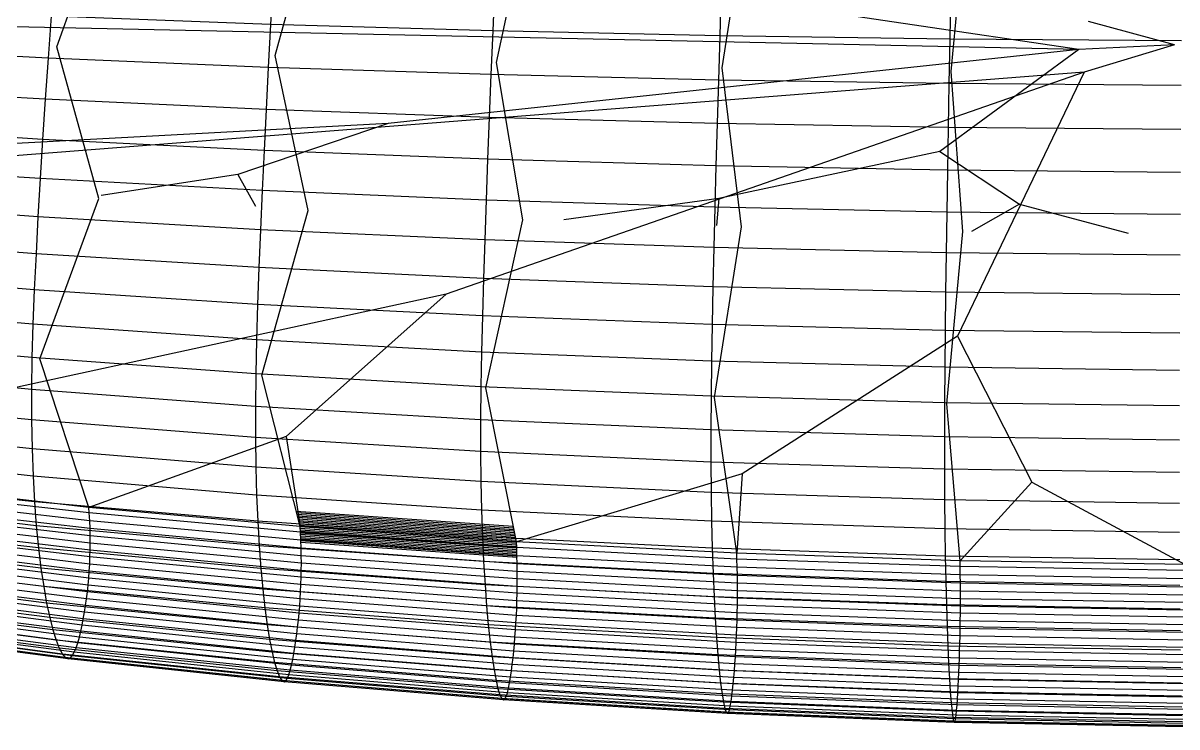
# Model space of a CAD drawing. Extents: x -439 to 439, y 0 to 263.
# Drawn here: x -206.1 to -19.6, y 0.1 to 113.9 of the extents above; entities that cross this region are included whole.
import ezdxf

# ---------------------------------------------------------------- set-up
doc = ezdxf.new("R2010")
doc.units = 0
doc.header["$MEASUREMENT"] = 0
doc.layers.add('default', color=7, linetype='Continuous')

msp = doc.modelspace()

# ---------------------------------------------------------------- linework, layer by layer
at = {"layer": 'default', "color": 30, "linetype": 'Continuous'}
for p, q in [((-35.42, 109.597, 634.857), (-328.019, 153.176, 335.311)), ((-35.42, 109.597, 634.857), (-221.536, 113.584, 353.941)), ((-20, 110.402, 679.248), (-35.42, 109.597, 634.857)), ((-35.42, 109.597, 634.857), (-147.117, 97.664, 287.573)), ((-35.42, 109.597, 634.857), (-57.923, 93.141, 260.895)), ((-147.117, 97.664, 287.573), (-227.025, 93.327, 119.668)), ((-147.117, 97.664, 287.573), (-171.392, 89.402, 103.349)), ((-57.923, 93.141, 260.895), (-93.659, 85.521, 78.519)), ((-57.923, 93.141, 260.895), (-45.042, 84.59, 75.539)), ((-171.392, 89.402, 103.349), (-193.492, 86.012, 33.813)), ((-171.392, 89.402, 103.349), (-168.586, 84.304, 25.699)), ((-93.659, 85.521, 78.519), (-118.72, 82.071, 15.95)), ((-93.659, 85.521, 78.519), (-94.042, 81.146, 12.713)), ((-45.042, 84.59, 75.539), (-52.8, 80.2, 8.693)), ((-45.042, 84.59, 75.539), (-27.472, 79.91, 5.976))]:
    msp.add_line(p, q, dxfattribs=at)
at = {"layer": 'default', "color": 3, "linetype": 'Continuous'}
for p, q in [((-200.704, 110.058, 8.245), (-190.904, 137.024, 36.29)), ((-165.392, 108.626, -1.812), (-157.718, 136.298, 27.517)), ((-129.617, 107.496, -9.602), (-123.497, 135.729, 20.584)), ((-93.096, 106.652, -15.541), (-88.668, 135.308, 15.303)), ((-56.068, 106.086, -19.538), (-53.401, 135.024, 11.749)), ((-20, 110.402, 679.248), (-33.861, 114.126, 634.493)), ((-193.87, 85.549, 33.923), (-200.704, 110.058, 8.245)), ((-160.042, 83.61, 24.895), (-165.392, 108.626, -1.812)), ((-125.349, 82.079, 17.839), (-129.617, 107.496, -9.602)), ((-90.005, 80.938, 12.46), (-93.096, 106.652, -15.541)), ((-54.206, 80.173, 8.84), (-56.068, 106.086, -19.538)), ((-203.445, 59.596, 6.467), (-193.87, 85.549, 33.923)), ((-167.539, 56.977, -3.817), (-160.042, 83.61, 24.895)), ((-131.328, 54.905, -11.71), (-125.349, 82.079, 17.839)), ((-94.33, 53.357, -17.734), (-90.005, 80.938, 12.46)), ((-56.812, 52.319, -21.787), (-54.206, 80.173, 8.84)), ((-195.524, 35.59, 35.609), (-203.445, 59.596, 6.467)), ((-161.337, 32.484, 26.504), (-167.539, 56.977, -3.817)), ((-126.381, 30.029, 19.447), (-131.328, 54.905, -11.71)), ((-90.748, 28.196, 14.062), (-94.33, 53.357, -17.734)), ((-54.654, 26.968, 10.439), (-56.812, 52.319, -21.787))]:
    msp.add_line(p, q, dxfattribs=at)
at = {"layer": 'default', "color": 7, "linetype": 'Continuous'}
for p, q in [((-165.707, 120.706, -4.886), (-166.109, 113.664, -5.63)), ((-129.869, 119.788, -12.751), (-130.189, 112.617, -13.524)), ((-93.279, 119.104, -18.748), (-93.51, 111.836, -19.542)), ((-56.179, 118.644, -22.783), (-56.318, 111.311, -23.592)), ((-201.62, 114.99, 4.569), (-202.104, 108.224, 3.952)), ((-166.109, 113.664, -5.63), (-201.62, 114.99, 4.569)), ((-166.109, 113.664, -5.63), (-166.488, 106.738, -6.295)), ((-130.189, 112.617, -13.524), (-166.109, 113.664, -5.63)), ((-130.189, 112.617, -13.524), (-130.492, 105.564, -14.213)), ((-93.51, 111.836, -19.542), (-130.189, 112.617, -13.524)), ((-93.51, 111.836, -19.542), (-93.728, 104.688, -20.251)), ((-56.318, 111.311, -23.592), (-93.51, 111.836, -19.542)), ((-56.318, 111.311, -23.592), (-56.449, 104.099, -24.314)), ((-18.864, 111.049, -25.625), (-56.318, 111.311, -23.592)), ((-202.104, 108.224, 3.952), (-236.336, 110.007, 16.666)), ((-202.104, 108.224, 3.952), (-202.559, 101.585, 3.411)), ((-166.488, 106.738, -6.295), (-202.104, 108.224, 3.952)), ((-166.488, 106.738, -6.295), (-166.845, 99.942, -6.879)), ((-130.492, 105.564, -14.213), (-166.488, 106.738, -6.295)), ((-130.492, 105.564, -14.213), (-130.776, 98.643, -14.82)), ((-93.728, 104.688, -20.251), (-130.492, 105.564, -14.213)), ((-93.728, 104.688, -20.251), (-93.933, 97.674, -20.876)), ((-56.449, 104.099, -24.314), (-93.728, 104.688, -20.251)), ((-202.559, 101.585, 3.411), (-236.88, 103.557, 16.178)), ((-56.449, 104.099, -24.314), (-56.573, 97.023, -24.951)), ((-18.911, 103.805, -26.354), (-56.449, 104.099, -24.314)), ((-202.559, 101.585, 3.411), (-202.984, 95.09, 2.949)), ((-166.845, 99.942, -6.879), (-202.559, 101.585, 3.411)), ((-166.845, 99.942, -6.879), (-167.177, 93.293, -7.379)), ((-130.776, 98.643, -14.82), (-166.845, 99.942, -6.879)), ((-202.984, 95.09, 2.949), (-237.387, 97.247, 15.764)), ((-130.776, 98.643, -14.82), (-131.041, 91.873, -15.341)), ((-93.933, 97.674, -20.876), (-130.776, 98.643, -14.82)), ((-93.933, 97.674, -20.876), (-94.125, 90.813, -21.413)), ((-56.573, 97.023, -24.951), (-93.933, 97.674, -20.876)), ((-56.573, 97.023, -24.951), (-56.688, 90.101, -25.499)), ((-18.956, 96.697, -26.996), (-56.573, 97.023, -24.951)), ((-202.984, 95.09, 2.949), (-203.373, 88.749, 2.581)), ((-167.177, 93.293, -7.379), (-202.984, 95.09, 2.949)), ((-167.177, 93.293, -7.379), (-167.482, 86.803, -7.783)), ((-131.041, 91.873, -15.341), (-167.177, 93.293, -7.379)), ((-131.041, 91.873, -15.341), (-131.284, 85.264, -15.761)), ((-94.125, 90.813, -21.413), (-131.041, 91.873, -15.341)), ((-203.373, 88.749, 2.581), (-237.851, 91.087, 15.438)), ((-94.125, 90.813, -21.413), (-94.3, 84.115, -21.848)), ((-56.688, 90.101, -25.499), (-94.125, 90.813, -21.413)), ((-56.688, 90.101, -25.499), (-56.794, 83.344, -25.943)), ((-18.997, 89.745, -27.55), (-56.688, 90.101, -25.499)), ((-203.373, 88.749, 2.581), (-203.729, 82.575, 2.296)), ((-167.482, 86.803, -7.783), (-203.373, 88.749, 2.581)), ((-167.482, 86.803, -7.783), (-167.761, 80.483, -8.098)), ((-131.284, 85.264, -15.761), (-167.482, 86.803, -7.783)), ((-203.729, 82.575, 2.296), (-238.277, 85.087, 15.191)), ((-131.284, 85.264, -15.761), (-131.506, 78.829, -16.092)), ((-94.3, 84.115, -21.848), (-131.284, 85.264, -15.761)), ((-94.3, 84.115, -21.848), (-94.461, 77.593, -22.19)), ((-56.794, 83.344, -25.943), (-94.3, 84.115, -21.848)), ((-203.729, 82.575, 2.296), (-204.048, 76.583, 2.107)), ((-167.761, 80.483, -8.098), (-203.729, 82.575, 2.296)), ((-56.794, 83.344, -25.943), (-56.89, 76.764, -26.293)), ((-19.035, 82.958, -27.998), (-56.794, 83.344, -25.943)), ((-167.761, 80.483, -8.098), (-168.01, 74.351, -8.314)), ((-131.506, 78.829, -16.092), (-167.761, 80.483, -8.098)), ((-204.048, 76.583, 2.107), (-238.657, 79.266, 15.034)), ((-131.506, 78.829, -16.092), (-131.705, 72.585, -16.319)), ((-94.461, 77.593, -22.19), (-131.506, 78.829, -16.092)), ((-204.048, 76.583, 2.107), (-204.328, 70.783, 2.017)), ((-168.01, 74.351, -8.314), (-204.048, 76.583, 2.107)), ((-94.461, 77.593, -22.19), (-94.604, 71.266, -22.427)), ((-56.89, 76.764, -26.293), (-94.461, 77.593, -22.19)), ((-56.89, 76.764, -26.293), (-56.977, 70.381, -26.536)), ((-19.07, 76.35, -28.352), (-56.89, 76.764, -26.293)), ((-204.328, 70.783, 2.017), (-238.991, 73.63, 14.971)), ((-168.01, 74.351, -8.314), (-168.23, 68.414, -8.424)), ((-131.705, 72.585, -16.319), (-168.01, 74.351, -8.314)), ((-131.705, 72.585, -16.319), (-131.88, 66.54, -16.438)), ((-94.604, 71.266, -22.427), (-131.705, 72.585, -16.319)), ((-94.604, 71.266, -22.427), (-94.73, 65.141, -22.553)), ((-56.977, 70.381, -26.536), (-94.604, 71.266, -22.427)), ((-204.328, 70.783, 2.017), (-204.554, 65.185, 2.072)), ((-168.23, 68.414, -8.424), (-204.328, 70.783, 2.017)), ((-56.977, 70.381, -26.536), (-57.053, 64.202, -26.667)), ((-19.101, 69.939, -28.598), (-56.977, 70.381, -26.536)), ((-204.554, 65.185, 2.072), (-239.262, 68.19, 15.044)), ((-168.23, 68.414, -8.424), (-168.407, 62.685, -8.384)), ((-131.88, 66.54, -16.438), (-168.23, 68.414, -8.424)), ((-131.88, 66.54, -16.438), (-132.021, 60.708, -16.402)), ((-94.73, 65.141, -22.553), (-131.88, 66.54, -16.438)), ((-204.554, 65.185, 2.072), (-204.709, 59.805, 2.331)), ((-168.407, 62.685, -8.384), (-204.554, 65.185, 2.072)), ((-94.73, 65.141, -22.553), (-94.832, 59.23, -22.52)), ((-57.053, 64.202, -26.667), (-94.73, 65.141, -22.553)), ((-57.053, 64.202, -26.667), (-57.114, 58.239, -26.637)), ((-19.129, 63.732, -28.731), (-57.053, 64.202, -26.667)), ((-204.709, 59.805, 2.331), (-239.446, 62.96, 15.309)), ((-168.407, 62.685, -8.384), (-168.528, 57.179, -8.13)), ((-132.021, 60.708, -16.402), (-168.407, 62.685, -8.384)), ((-204.709, 59.805, 2.331), (-204.78, 54.648, 2.827)), ((-168.528, 57.179, -8.13), (-204.709, 59.805, 2.331)), ((-132.021, 60.708, -16.402), (-132.117, 55.102, -16.146)), ((-94.832, 59.23, -22.52), (-132.021, 60.708, -16.402)), ((-204.78, 54.648, 2.827), (-239.531, 57.948, 15.799)), ((-94.832, 59.23, -22.52), (-94.901, 53.55, -22.263)), ((-57.114, 58.239, -26.637), (-94.832, 59.23, -22.52)), ((-57.114, 58.239, -26.637), (-57.156, 52.509, -26.379)), ((-19.151, 57.744, -28.702), (-57.114, 58.239, -26.637)), ((-168.528, 57.179, -8.13), (-168.584, 51.903, -7.628)), ((-132.117, 55.102, -16.146), (-168.528, 57.179, -8.13)), ((-204.78, 54.648, 2.827), (-204.771, 49.73, 3.551)), ((-168.584, 51.903, -7.628), (-204.78, 54.648, 2.827)), ((-132.117, 55.102, -16.146), (-132.162, 49.731, -15.634)), ((-94.901, 53.55, -22.263), (-132.117, 55.102, -16.146)), ((-204.771, 49.73, 3.551), (-239.52, 53.166, 16.504)), ((-94.901, 53.55, -22.263), (-94.933, 48.108, -21.745)), ((-57.156, 52.509, -26.379), (-94.901, 53.55, -22.263)), ((-57.156, 52.509, -26.379), (-57.175, 47.02, -25.856)), ((-19.166, 51.989, -28.444), (-57.156, 52.509, -26.379)), ((-168.584, 51.903, -7.628), (-168.577, 46.871, -6.888)), ((-132.162, 49.731, -15.634), (-168.584, 51.903, -7.628)), ((-204.684, 45.058, 4.496), (-239.415, 48.624, 17.417)), ((-204.771, 49.73, 3.551), (-204.684, 45.058, 4.496)), ((-168.577, 46.871, -6.888), (-204.771, 49.73, 3.551)), ((-132.162, 49.731, -15.634), (-132.156, 44.61, -14.878)), ((-94.933, 48.108, -21.745), (-132.162, 49.731, -15.634)), ((-168.577, 46.871, -6.888), (-168.509, 42.093, -5.916)), ((-132.156, 44.61, -14.878), (-168.577, 46.871, -6.888)), ((-94.933, 48.108, -21.745), (-94.929, 42.92, -20.977)), ((-57.175, 47.02, -25.856), (-94.933, 48.108, -21.745)), ((-57.175, 47.02, -25.856), (-57.172, 41.787, -25.08)), ((-19.173, 46.476, -27.918), (-57.175, 47.02, -25.856)), ((-204.684, 45.058, 4.496), (-204.523, 40.643, 5.644)), ((-168.509, 42.093, -5.916), (-204.684, 45.058, 4.496)), ((-204.523, 40.643, 5.644), (-239.222, 44.33, 18.523)), ((-132.156, 44.61, -14.878), (-132.102, 39.746, -13.883)), ((-94.929, 42.92, -20.977), (-132.156, 44.61, -14.878)), ((-94.929, 42.92, -20.977), (-94.889, 37.993, -19.964)), ((-57.172, 41.787, -25.08), (-94.929, 42.92, -20.977)), ((-168.509, 42.093, -5.916), (-168.383, 37.577, -4.732)), ((-132.102, 39.746, -13.883), (-168.509, 42.093, -5.916)), ((-57.172, 41.787, -25.08), (-57.148, 36.818, -24.056)), ((-19.173, 41.22, -27.138), (-57.172, 41.787, -25.08)), ((-204.291, 36.496, 6.983), (-238.944, 40.296, 19.808)), ((-204.523, 40.643, 5.644), (-204.291, 36.496, 6.983)), ((-168.383, 37.577, -4.732), (-204.523, 40.643, 5.644)), ((-132.102, 39.746, -13.883), (-132.001, 35.151, -12.67)), ((-94.889, 37.993, -19.964), (-132.102, 39.746, -13.883)), ((-168.383, 37.577, -4.732), (-168.201, 33.336, -3.348)), ((-132.001, 35.151, -12.67), (-168.383, 37.577, -4.732)), ((-94.889, 37.993, -19.964), (-94.816, 33.338, -18.729)), ((-57.148, 36.818, -24.056), (-94.889, 37.993, -19.964)), ((-203.996, 32.628, 8.488), (-238.591, 36.532, 21.249)), ((-204.291, 36.496, 6.983), (-203.996, 32.628, 8.488)), ((-168.201, 33.336, -3.348), (-204.291, 36.496, 6.983)), ((-57.148, 36.818, -24.056), (-57.104, 32.123, -22.805)), ((-19.164, 36.23, -26.108), (-57.148, 36.818, -24.056)), ((-132.001, 35.151, -12.67), (-131.856, 30.836, -11.25)), ((-94.816, 33.338, -18.729), (-132.001, 35.151, -12.67)), ((-203.644, 29.048, 10.139), (-238.17, 33.049, 22.829)), ((-203.996, 32.628, 8.488), (-203.644, 29.048, 10.139)), ((-167.971, 29.381, -1.79), (-203.996, 32.628, 8.488)), ((-168.201, 33.336, -3.348), (-167.971, 29.381, -1.79)), ((-131.856, 30.836, -11.25), (-168.201, 33.336, -3.348)), ((-94.816, 33.338, -18.729), (-94.711, 28.968, -17.282)), ((-57.104, 32.123, -22.805), (-94.816, 33.338, -18.729)), ((-57.104, 32.123, -22.805), (-57.041, 27.716, -21.341)), ((-19.149, 31.515, -24.85), (-57.104, 32.123, -22.805)), ((-203.243, 25.765, 11.906), (-237.69, 29.853, 24.517)), ((-131.856, 30.836, -11.25), (-131.672, 26.812, -9.652)), ((-94.711, 28.968, -17.282), (-131.856, 30.836, -11.25)), ((-203.644, 29.048, 10.139), (-203.243, 25.765, 11.906)), ((-167.695, 25.722, -0.079), (-203.644, 29.048, 10.139)), ((-167.971, 29.381, -1.79), (-167.695, 25.722, -0.079)), ((-131.672, 26.812, -9.652), (-167.971, 29.381, -1.79)), ((-94.711, 28.968, -17.282), (-94.577, 24.893, -15.654)), ((-57.041, 27.716, -21.341), (-94.711, 28.968, -17.282)), ((-202.801, 22.787, 13.765), (-237.161, 26.954, 26.291)), ((-131.672, 26.812, -9.652), (-131.452, 23.09, -7.896)), ((-94.577, 24.893, -15.654), (-131.672, 26.812, -9.652)), ((-57.041, 27.716, -21.341), (-56.96, 23.607, -19.691)), ((-19.126, 27.09, -23.376), (-57.041, 27.716, -21.341)), ((-202.325, 20.126, 15.688), (-236.592, 24.362, 28.125)), ((-203.243, 25.765, 11.906), (-202.801, 22.787, 13.765)), ((-167.381, 22.366, 1.754), (-203.243, 25.765, 11.906)), ((-167.695, 25.722, -0.079), (-167.381, 22.366, 1.754)), ((-131.452, 23.09, -7.896), (-167.695, 25.722, -0.079)), ((-94.577, 24.893, -15.654), (-94.418, 21.124, -13.863)), ((-56.96, 23.607, -19.691), (-94.577, 24.893, -15.654)), ((-202.801, 22.787, 13.765), (-202.325, 20.126, 15.688)), ((-167.035, 19.324, 3.684), (-202.801, 22.787, 13.765)), ((-131.452, 23.09, -7.896), (-131.202, 19.677, -6.014)), ((-94.418, 21.124, -13.863), (-131.452, 23.09, -7.896)), ((-56.96, 23.607, -19.691), (-56.864, 19.806, -17.878)), ((-19.098, 22.963, -21.717), (-56.96, 23.607, -19.691)), ((-201.826, 17.791, 17.64), (-235.995, 22.087, 29.985)), ((-167.381, 22.366, 1.754), (-167.035, 19.324, 3.684)), ((-131.202, 19.677, -6.014), (-167.381, 22.366, 1.754)), ((-94.418, 21.124, -13.863), (-94.236, 17.668, -11.944)), ((-56.864, 19.806, -17.878), (-94.418, 21.124, -13.863)), ((-201.314, 15.79, 19.586), (-235.383, 20.137, 31.838)), ((-197.041, 14.608, 33.644), (-230.273, 18.946, 45.174)), ((-196.81, 15.559, 34.26), (-229.997, 19.869, 45.754)), ((-202.325, 20.126, 15.688), (-201.826, 17.791, 17.64)), ((-166.662, 16.605, 5.682), (-202.325, 20.126, 15.688)), ((-167.035, 19.324, 3.684), (-166.662, 16.605, 5.682)), ((-130.925, 16.584, -4.032), (-167.035, 19.324, 3.684)), ((-131.202, 19.677, -6.014), (-130.925, 16.584, -4.032)), ((-94.236, 17.668, -11.944), (-131.202, 19.677, -6.014)), ((-56.864, 19.806, -17.878), (-56.755, 16.322, -15.934)), ((-19.064, 19.147, -19.892), (-56.864, 19.806, -17.878)), ((-200.796, 14.131, 21.504), (-234.763, 18.519, 33.663)), ((-200.29, 12.823, 23.334), (-234.158, 17.242, 35.403)), ((-197.563, 12.89, 32.19), (-230.897, 17.281, 43.801)), ((-197.291, 13.712, 32.957), (-230.572, 18.077, 44.526)), ((-201.826, 17.791, 17.64), (-201.314, 15.79, 19.586)), ((-166.272, 14.22, 7.711), (-201.826, 17.791, 17.64)), ((-94.236, 17.668, -11.944), (-94.036, 14.536, -9.922)), ((-56.755, 16.322, -15.934), (-94.236, 17.668, -11.944)), ((-199.782, 11.877, 25.119), (-233.55, 16.317, 37.099)), ((-199.314, 11.3, 26.721), (-232.991, 15.752, 38.621)), ((-198.854, 11.097, 28.247), (-232.44, 15.55, 40.068)), ((-198.511, 11.223, 29.342), (-232.031, 15.67, 41.106)), ((-198.175, 11.599, 30.381), (-231.629, 16.032, 42.091)), ((-197.858, 12.172, 31.333), (-231.249, 16.586, 42.991)), ((-201.314, 15.79, 19.586), (-200.796, 14.131, 21.504)), ((-165.871, 12.178, 9.734), (-201.314, 15.79, 19.586)), ((-197.041, 14.608, 33.644), (-196.81, 15.559, 34.26)), ((-196.81, 15.559, 34.26), (-196.596, 16.555, 34.815)), ((-162.345, 11.98, 25.037), (-196.81, 15.559, 34.26)), ((-166.662, 16.605, 5.682), (-166.272, 14.22, 7.711)), ((-130.628, 13.82, -1.98), (-166.662, 16.605, 5.682)), ((-130.925, 16.584, -4.032), (-130.628, 13.82, -1.98)), ((-94.036, 14.536, -9.922), (-130.925, 16.584, -4.032)), ((-56.755, 16.322, -15.934), (-56.634, 13.164, -13.886)), ((-19.025, 15.649, -17.935), (-56.755, 16.322, -15.934)), ((-200.796, 14.131, 21.504), (-200.29, 12.823, 23.334)), ((-165.466, 10.484, 11.73), (-200.796, 14.131, 21.504)), ((-197.563, 12.89, 32.19), (-197.291, 13.712, 32.957)), ((-197.291, 13.712, 32.957), (-197.041, 14.608, 33.644)), ((-162.722, 10.085, 23.673), (-197.291, 13.712, 32.957)), ((-162.526, 11.005, 24.392), (-197.041, 14.608, 33.644)), ((-166.272, 14.22, 7.711), (-165.871, 12.178, 9.734)), ((-130.316, 11.396, 0.105), (-166.272, 14.22, 7.711)), ((-130.628, 13.82, -1.98), (-130.316, 11.396, 0.105)), ((-93.821, 11.738, -7.829), (-130.628, 13.82, -1.98)), ((-94.036, 14.536, -9.922), (-93.821, 11.738, -7.829)), ((-56.634, 13.164, -13.886), (-94.036, 14.536, -9.922)), ((-56.634, 13.164, -13.886), (-56.504, 10.344, -11.764)), ((-18.982, 12.478, -15.874), (-56.634, 13.164, -13.886)), ((-200.29, 12.823, 23.334), (-199.782, 11.877, 25.119)), ((-165.07, 9.151, 13.634), (-200.29, 12.823, 23.334)), ((-199.782, 11.877, 25.119), (-199.314, 11.3, 26.721)), ((-164.672, 8.187, 15.493), (-199.782, 11.877, 25.119)), ((-199.314, 11.3, 26.721), (-198.854, 11.097, 28.247)), ((-164.306, 7.6, 17.163), (-199.314, 11.3, 26.721)), ((-198.854, 11.097, 28.247), (-198.511, 11.223, 29.342)), ((-198.511, 11.223, 29.342), (-198.175, 11.599, 30.381)), ((-163.677, 7.529, 19.895), (-198.511, 11.223, 29.342)), ((-198.175, 11.599, 30.381), (-197.858, 12.172, 31.333)), ((-163.414, 7.916, 20.98), (-198.175, 11.599, 30.381)), ((-197.858, 12.172, 31.333), (-197.563, 12.89, 32.19)), ((-163.165, 8.505, 21.975), (-197.858, 12.172, 31.333)), ((-162.934, 9.242, 22.871), (-197.563, 12.89, 32.19)), ((-165.871, 12.178, 9.734), (-165.466, 10.484, 11.73)), ((-129.997, 9.32, 2.184), (-165.871, 12.178, 9.734)), ((-162.526, 11.005, 24.392), (-162.345, 11.98, 25.037)), ((-162.345, 11.98, 25.037), (-162.177, 13, 25.619)), ((-127.184, 9.15, 17.92), (-162.345, 11.98, 25.037)), ((-130.316, 11.396, 0.105), (-129.997, 9.32, 2.184)), ((-93.595, 9.286, -5.703), (-130.316, 11.396, 0.105)), ((-93.821, 11.738, -7.829), (-93.595, 9.286, -5.703)), ((-56.504, 10.344, -11.764), (-93.821, 11.738, -7.829)), ((-163.945, 7.397, 18.753), (-198.854, 11.097, 28.247)), ((-165.466, 10.484, 11.73), (-165.07, 9.151, 13.634)), ((-129.673, 7.6, 4.234), (-165.466, 10.484, 11.73)), ((-162.934, 9.242, 22.871), (-162.722, 10.085, 23.673)), ((-162.722, 10.085, 23.673), (-162.526, 11.005, 24.392)), ((-127.484, 7.218, 16.515), (-162.722, 10.085, 23.673)), ((-127.328, 8.156, 17.256), (-162.526, 11.005, 24.392)), ((-127.184, 9.15, 17.92), (-127.05, 10.19, 18.519)), ((-56.504, 10.344, -11.764), (-56.368, 7.872, -9.61)), ((-18.936, 9.647, -13.739), (-56.504, 10.344, -11.764)), ((-165.07, 9.151, 13.634), (-164.672, 8.187, 15.493)), ((-129.357, 6.246, 6.191), (-165.07, 9.151, 13.634)), ((-164.672, 8.187, 15.493), (-164.306, 7.6, 17.163)), ((-129.04, 5.269, 8.102), (-164.672, 8.187, 15.493)), ((-164.306, 7.6, 17.163), (-163.945, 7.397, 18.753)), ((-128.748, 4.675, 9.818), (-164.306, 7.6, 17.163)), ((-163.945, 7.397, 18.753), (-163.677, 7.529, 19.895)), ((-163.677, 7.529, 19.895), (-163.414, 7.916, 20.98)), ((-128.246, 4.608, 12.628), (-163.677, 7.529, 19.895)), ((-163.414, 7.916, 20.98), (-163.165, 8.505, 21.975)), ((-128.037, 5.005, 13.744), (-163.414, 7.916, 20.98)), ((-163.165, 8.505, 21.975), (-162.934, 9.242, 22.871)), ((-127.838, 5.606, 14.768), (-163.165, 8.505, 21.975)), ((-127.654, 6.358, 15.689), (-162.934, 9.242, 22.871)), ((-129.997, 9.32, 2.184), (-129.673, 7.6, 4.234)), ((-93.363, 7.185, -3.582), (-129.997, 9.32, 2.184)), ((-129.673, 7.6, 4.234), (-129.357, 6.246, 6.191)), ((-93.129, 5.445, -1.489), (-129.673, 7.6, 4.234)), ((-127.484, 7.218, 16.515), (-127.328, 8.156, 17.256)), ((-127.328, 8.156, 17.256), (-127.184, 9.15, 17.92)), ((-91.432, 6.028, 11.807), (-127.328, 8.156, 17.256)), ((-91.328, 7.036, 12.487), (-127.184, 9.15, 17.92)), ((-93.595, 9.286, -5.703), (-93.363, 7.185, -3.582)), ((-56.368, 7.872, -9.61), (-93.595, 9.286, -5.703)), ((-91.328, 7.036, 12.487), (-91.231, 8.091, 13.1)), ((-56.368, 7.872, -9.61), (-56.229, 5.755, -7.46)), ((-18.888, 7.165, -11.57), (-56.368, 7.872, -9.61)), ((-128.46, 4.471, 11.453), (-163.945, 7.397, 18.753)), ((-129.357, 6.246, 6.191), (-129.04, 5.269, 8.102)), ((-92.9, 4.076, 0.508), (-129.357, 6.246, 6.191)), ((-128.037, 5.005, 13.744), (-127.838, 5.606, 14.768)), ((-127.838, 5.606, 14.768), (-127.654, 6.358, 15.689)), ((-91.801, 3.44, 9.265), (-127.838, 5.606, 14.768)), ((-127.654, 6.358, 15.689), (-127.484, 7.218, 16.515)), ((-91.668, 4.204, 10.207), (-127.654, 6.358, 15.689)), ((-91.545, 5.077, 11.051), (-127.484, 7.218, 16.515)), ((-93.363, 7.185, -3.582), (-93.129, 5.445, -1.489)), ((-56.229, 5.755, -7.46), (-93.363, 7.185, -3.582)), ((-91.545, 5.077, 11.051), (-91.432, 6.028, 11.807)), ((-91.432, 6.028, 11.807), (-91.328, 7.036, 12.487)), ((-55.065, 4.603, 8.142), (-91.432, 6.028, 11.807)), ((-55.003, 5.621, 8.832), (-91.328, 7.036, 12.487)), ((-56.229, 5.755, -7.46), (-56.088, 4.002, -5.339)), ((-18.838, 5.04, -9.406), (-56.229, 5.755, -7.46)), ((-55.065, 4.603, 8.142), (-55.003, 5.621, 8.832)), ((-55.003, 5.621, 8.832), (-54.944, 6.686, 9.453)), ((-18.4, 4.913, 6.996), (-55.003, 5.621, 8.832)), ((-129.04, 5.269, 8.102), (-128.748, 4.675, 9.818)), ((-92.671, 3.088, 2.458), (-129.04, 5.269, 8.102)), ((-128.748, 4.675, 9.818), (-128.46, 4.471, 11.453)), ((-92.459, 2.49, 4.21), (-128.748, 4.675, 9.818)), ((-128.46, 4.471, 11.453), (-128.246, 4.608, 12.628)), ((-92.251, 2.285, 5.88), (-128.46, 4.471, 11.453)), ((-128.246, 4.608, 12.628), (-128.037, 5.005, 13.744)), ((-92.096, 2.426, 7.08), (-128.246, 4.608, 12.628)), ((-91.945, 2.829, 8.22), (-128.037, 5.005, 13.744)), ((-93.129, 5.445, -1.489), (-92.9, 4.076, 0.508)), ((-56.088, 4.002, -5.339), (-93.129, 5.445, -1.489)), ((-92.9, 4.076, 0.508), (-92.671, 3.088, 2.458)), ((-55.95, 2.623, -3.315), (-92.9, 4.076, 0.508)), ((-91.801, 3.44, 9.265), (-91.668, 4.204, 10.207)), ((-91.668, 4.204, 10.207), (-91.545, 5.077, 11.051)), ((-55.207, 2.761, 6.519), (-91.668, 4.204, 10.207)), ((-55.134, 3.643, 7.375), (-91.545, 5.077, 11.051)), ((-56.088, 4.002, -5.339), (-55.95, 2.623, -3.315)), ((-18.788, 3.28, -7.271), (-56.088, 4.002, -5.339)), ((-55.134, 3.643, 7.375), (-55.065, 4.603, 8.142)), ((-18.423, 3.89, 6.302), (-55.065, 4.603, 8.142)), ((-92.671, 3.088, 2.458), (-92.459, 2.49, 4.21)), ((-55.812, 1.628, -1.338), (-92.671, 3.088, 2.458)), ((-92.459, 2.49, 4.21), (-92.251, 2.285, 5.88)), ((-55.684, 1.026, 0.438), (-92.459, 2.49, 4.21)), ((-92.251, 2.285, 5.88), (-92.096, 2.426, 7.08)), ((-55.559, 0.821, 2.131), (-92.251, 2.285, 5.88)), ((-92.096, 2.426, 7.08), (-91.945, 2.829, 8.22)), ((-55.466, 0.965, 3.347), (-92.096, 2.426, 7.08)), ((-91.945, 2.829, 8.22), (-91.801, 3.44, 9.265)), ((-55.374, 1.372, 4.503), (-91.945, 2.829, 8.22)), ((-55.288, 1.99, 5.563), (-91.801, 3.44, 9.265)), ((-55.95, 2.623, -3.315), (-55.812, 1.628, -1.338)), ((-18.739, 1.896, -5.234), (-55.95, 2.623, -3.315)), ((-55.374, 1.372, 4.503), (-55.288, 1.99, 5.563)), ((-55.288, 1.99, 5.563), (-55.207, 2.761, 6.519)), ((-18.502, 1.265, 3.705), (-55.288, 1.99, 5.563)), ((-55.207, 2.761, 6.519), (-55.134, 3.643, 7.375)), ((-18.474, 2.04, 4.667), (-55.207, 2.761, 6.519)), ((-18.447, 2.926, 5.529), (-55.134, 3.643, 7.375)), ((-55.812, 1.628, -1.338), (-55.684, 1.026, 0.438)), ((-18.689, 0.898, -3.243), (-55.812, 1.628, -1.338)), ((-55.684, 1.026, 0.438), (-55.559, 0.821, 2.131)), ((-18.644, 0.294, -1.455), (-55.684, 1.026, 0.438)), ((-55.559, 0.821, 2.131), (-55.466, 0.965, 3.347)), ((-18.599, 0.089, 0.249), (-55.559, 0.821, 2.131)), ((-55.466, 0.965, 3.347), (-55.374, 1.372, 4.503)), ((-18.566, 0.234, 1.474), (-55.466, 0.965, 3.347)), ((-18.533, 0.644, 2.637), (-55.374, 1.372, 4.503))]:
    msp.add_line(p, q, dxfattribs=at)
at = {"layer": 'default', "color": 1, "linetype": 'Continuous'}
for p, q in [((-20, 110.402, 679.248), (-34.558, 105.936, 634.784)), ((-34.558, 105.936, 634.784), (-210.301, 92.237, 371.315)), ((-34.558, 105.936, 634.784), (-137.722, 70.081, 317.03)), ((-34.558, 105.936, 634.784), (-55.086, 63.279, 295.066)), ((-137.722, 70.081, 317.03), (-216.697, 52.955, 149.502)), ((-137.722, 70.081, 317.03), (-163.606, 47.041, 134.286)), ((-55.086, 63.279, 295.066), (-89.857, 41.012, 113.707)), ((-55.086, 63.279, 295.066), (-43.054, 39.669, 110.963)), ((-163.606, 47.041, 134.286), (-195.524, 35.59, 35.609)), ((-163.606, 47.041, 134.286), (-161.337, 32.484, 26.504)), ((-195.524, 35.59, 35.609), (-228.461, 39.33, 46.959)), ((-89.857, 41.012, 113.707), (-126.381, 30.029, 19.447)), ((-89.857, 41.012, 113.707), (-90.748, 28.196, 14.062)), ((-43.054, 39.669, 110.963), (-54.654, 26.968, 10.439)), ((-43.054, 39.669, 110.963), (-18.275, 26.354, 8.619)), ((-195.45, 34.682, 35.979), (-228.372, 38.446, 47.313)), ((-195.37, 33.416, 36.417), (-228.276, 37.215, 47.733)), ((-195.316, 32.151, 36.77), (-228.212, 35.985, 48.073)), ((-195.45, 34.682, 35.979), (-195.524, 35.59, 35.609)), ((-161.337, 32.484, 26.504), (-195.524, 35.59, 35.609)), ((-195.288, 30.961, 37.029), (-228.178, 34.827, 48.323)), ((-195.281, 29.809, 37.215), (-228.17, 33.707, 48.504)), ((-195.37, 33.416, 36.417), (-195.45, 34.682, 35.979)), ((-161.279, 31.555, 26.887), (-195.45, 34.682, 35.979)), ((-195.293, 28.66, 37.338), (-228.184, 32.59, 48.624)), ((-195.316, 32.151, 36.77), (-195.37, 33.416, 36.417)), ((-161.217, 30.261, 27.34), (-195.37, 33.416, 36.417)), ((-195.288, 30.961, 37.029), (-195.316, 32.151, 36.77)), ((-161.175, 28.967, 27.705), (-195.316, 32.151, 36.77)), ((-161.279, 31.555, 26.887), (-161.337, 32.484, 26.504)), ((-126.381, 30.029, 19.447), (-161.337, 32.484, 26.504)), ((-195.37, 26.431, 37.403), (-228.276, 30.424, 48.694)), ((-195.322, 27.59, 37.397), (-228.218, 31.55, 48.684)), ((-195.281, 29.809, 37.215), (-195.288, 30.961, 37.029)), ((-161.153, 27.75, 27.972), (-195.288, 30.961, 37.029)), ((-161.217, 30.261, 27.34), (-161.279, 31.555, 26.887)), ((-126.335, 29.084, 19.84), (-161.279, 31.555, 26.887)), ((-161.175, 28.967, 27.705), (-161.217, 30.261, 27.34)), ((-126.285, 27.767, 20.305), (-161.217, 30.261, 27.34)), ((-126.335, 29.084, 19.84), (-126.381, 30.029, 19.447)), ((-90.748, 28.196, 14.062), (-126.381, 30.029, 19.447)), ((-195.521, 24.163, 37.233), (-228.456, 28.221, 48.542)), ((-195.436, 25.298, 37.348), (-228.355, 29.323, 48.646)), ((-195.322, 27.59, 37.397), (-195.293, 28.66, 37.338)), ((-195.293, 28.66, 37.338), (-195.281, 29.809, 37.215)), ((-161.157, 25.396, 28.286), (-195.293, 28.66, 37.338)), ((-161.148, 26.571, 28.162), (-195.281, 29.809, 37.215)), ((-161.153, 27.75, 27.972), (-161.175, 28.967, 27.705)), ((-126.251, 26.451, 20.679), (-161.175, 28.967, 27.705)), ((-126.285, 27.767, 20.305), (-126.335, 29.084, 19.84)), ((-90.714, 27.239, 14.463), (-126.335, 29.084, 19.84)), ((-90.714, 27.239, 14.463), (-90.748, 28.196, 14.062)), ((-54.654, 26.968, 10.439), (-90.748, 28.196, 14.062)), ((-195.626, 23.014, 37.055), (-228.582, 27.104, 48.377)), ((-195.436, 25.298, 37.348), (-195.37, 26.431, 37.403)), ((-195.37, 26.431, 37.403), (-195.322, 27.59, 37.397)), ((-161.217, 23.114, 28.347), (-195.37, 26.431, 37.403)), ((-161.179, 24.3, 28.344), (-195.322, 27.59, 37.397)), ((-161.157, 25.396, 28.286), (-161.148, 26.571, 28.162)), ((-161.148, 26.571, 28.162), (-161.153, 27.75, 27.972)), ((-126.234, 25.212, 20.952), (-161.153, 27.75, 27.972)), ((-126.229, 24.012, 21.147), (-161.148, 26.571, 28.162)), ((-126.251, 26.451, 20.679), (-126.285, 27.767, 20.305)), ((-90.678, 25.906, 14.936), (-126.285, 27.767, 20.305)), ((-126.234, 25.212, 20.952), (-126.251, 26.451, 20.679)), ((-90.654, 24.573, 15.317), (-126.251, 26.451, 20.679)), ((-90.678, 25.906, 14.936), (-90.714, 27.239, 14.463)), ((-54.633, 26.003, 10.845), (-90.714, 27.239, 14.463)), ((-54.633, 26.003, 10.845), (-54.654, 26.968, 10.439)), ((-18.275, 26.354, 8.619), (-54.654, 26.968, 10.439)), ((-195.883, 20.783, 36.534), (-228.889, 24.938, 47.892)), ((-195.745, 21.914, 36.824), (-228.723, 26.036, 48.163)), ((-195.521, 24.163, 37.233), (-195.436, 25.298, 37.348)), ((-161.269, 21.955, 28.287), (-195.436, 25.298, 37.348)), ((-161.217, 23.114, 28.347), (-161.179, 24.3, 28.344)), ((-161.179, 24.3, 28.344), (-161.157, 25.396, 28.286)), ((-126.255, 21.701, 21.332), (-161.179, 24.3, 28.344)), ((-126.237, 22.816, 21.274), (-161.157, 25.396, 28.286)), ((-126.229, 24.012, 21.147), (-126.234, 25.212, 20.952)), ((-90.641, 23.317, 15.595), (-126.234, 25.212, 20.952)), ((-90.654, 24.573, 15.317), (-90.678, 25.906, 14.936)), ((-54.611, 24.658, 11.324), (-90.678, 25.906, 14.936)), ((-90.641, 23.317, 15.595), (-90.654, 24.573, 15.317)), ((-54.597, 23.314, 11.71), (-90.654, 24.573, 15.317)), ((-54.611, 24.658, 11.324), (-54.633, 26.003, 10.845)), ((-18.267, 25.386, 9.027), (-54.633, 26.003, 10.845)), ((-54.597, 23.314, 11.71), (-54.611, 24.658, 11.324)), ((-18.26, 24.035, 9.51), (-54.611, 24.658, 11.324)), ((-196.214, 18.627, 35.763), (-229.285, 22.845, 47.168)), ((-196.043, 19.697, 36.169), (-229.08, 23.883, 47.549)), ((-195.745, 21.914, 36.824), (-195.626, 23.014, 37.055)), ((-195.626, 23.014, 37.055), (-195.521, 24.163, 37.233)), ((-161.418, 19.616, 27.974), (-195.626, 23.014, 37.055)), ((-161.335, 20.793, 28.164), (-195.521, 24.163, 37.233)), ((-161.269, 21.955, 28.287), (-161.217, 23.114, 28.347)), ((-126.285, 20.493, 21.334), (-161.217, 23.114, 28.347)), ((-126.255, 21.701, 21.332), (-126.237, 22.816, 21.274)), ((-126.237, 22.816, 21.274), (-126.229, 24.012, 21.147)), ((-90.643, 20.89, 15.922), (-126.237, 22.816, 21.274)), ((-90.638, 22.102, 15.793), (-126.229, 24.012, 21.147)), ((-90.638, 22.102, 15.793), (-90.641, 23.317, 15.595)), ((-54.589, 22.048, 11.991), (-90.641, 23.317, 15.595)), ((-54.589, 22.048, 11.991), (-54.597, 23.314, 11.71)), ((-18.255, 22.685, 9.898), (-54.597, 23.314, 11.71)), ((-196.596, 16.555, 34.815), (-229.741, 20.835, 46.277)), ((-196.398, 17.577, 35.313), (-229.505, 21.826, 46.745)), ((-196.043, 19.697, 36.169), (-195.883, 20.783, 36.534)), ((-195.883, 20.783, 36.534), (-195.745, 21.914, 36.824)), ((-161.619, 17.331, 27.425), (-195.883, 20.783, 36.534)), ((-161.511, 18.49, 27.731), (-195.745, 21.914, 36.824)), ((-161.418, 19.616, 27.974), (-161.335, 20.793, 28.164)), ((-161.335, 20.793, 28.164), (-161.269, 21.955, 28.287)), ((-126.379, 18.13, 21.143), (-161.335, 20.793, 28.164)), ((-126.326, 19.313, 21.271), (-161.269, 21.955, 28.287)), ((-126.285, 20.493, 21.334), (-126.255, 21.701, 21.332)), ((-90.656, 19.76, 15.981), (-126.255, 21.701, 21.332)), ((-90.656, 19.76, 15.981), (-90.643, 20.89, 15.922)), ((-90.643, 20.89, 15.922), (-90.638, 22.102, 15.793)), ((-54.59, 19.599, 12.321), (-90.643, 20.89, 15.922)), ((-54.587, 20.822, 12.191), (-90.638, 22.102, 15.793)), ((-54.59, 19.599, 12.321), (-54.587, 20.822, 12.191)), ((-54.587, 20.822, 12.191), (-54.589, 22.048, 11.991)), ((-18.252, 21.413, 10.181), (-54.589, 22.048, 11.991)), ((-18.251, 20.182, 10.381), (-54.587, 20.822, 12.191)), ((-196.214, 18.627, 35.763), (-196.043, 19.697, 36.169)), ((-161.744, 16.219, 27.04), (-196.043, 19.697, 36.169)), ((-161.511, 18.49, 27.731), (-161.418, 19.616, 27.974)), ((-126.445, 16.931, 20.947), (-161.418, 19.616, 27.974)), ((-126.379, 18.13, 21.143), (-126.326, 19.313, 21.271)), ((-126.326, 19.313, 21.271), (-126.285, 20.493, 21.334)), ((-90.708, 17.339, 15.916), (-126.326, 19.313, 21.271)), ((-90.678, 18.536, 15.982), (-126.285, 20.493, 21.334)), ((-90.678, 18.536, 15.982), (-90.656, 19.76, 15.981)), ((-54.598, 18.46, 12.38), (-90.656, 19.76, 15.981)), ((-54.598, 18.46, 12.38), (-54.59, 19.599, 12.321)), ((-18.253, 18.954, 10.512), (-54.59, 19.599, 12.321)), ((-196.596, 16.555, 34.815), (-196.398, 17.577, 35.313)), ((-196.398, 17.577, 35.313), (-196.214, 18.627, 35.763)), ((-162.022, 14.048, 26.141), (-196.398, 17.577, 35.313)), ((-161.878, 15.123, 26.614), (-196.214, 18.627, 35.763)), ((-161.744, 16.219, 27.04), (-161.619, 17.331, 27.425)), ((-161.619, 17.331, 27.425), (-161.511, 18.49, 27.731)), ((-126.605, 14.604, 20.381), (-161.619, 17.331, 27.425)), ((-126.519, 15.784, 20.696), (-161.511, 18.49, 27.731)), ((-126.519, 15.784, 20.696), (-126.445, 16.931, 20.947)), ((-126.445, 16.931, 20.947), (-126.379, 18.13, 21.143)), ((-90.793, 14.926, 15.584), (-126.445, 16.931, 20.947)), ((-90.746, 16.141, 15.785), (-126.379, 18.13, 21.143)), ((-90.746, 16.141, 15.785), (-90.708, 17.339, 15.916)), ((-90.708, 17.339, 15.916), (-90.678, 18.536, 15.982)), ((-54.629, 16.018, 12.313), (-90.708, 17.339, 15.916)), ((-54.611, 17.225, 12.381), (-90.678, 18.536, 15.982)), ((-54.629, 16.018, 12.313), (-54.611, 17.225, 12.381)), ((-54.611, 17.225, 12.381), (-54.598, 18.46, 12.38)), ((-18.26, 16.57, 10.572), (-54.611, 17.225, 12.381)), ((-18.255, 17.81, 10.572), (-54.598, 18.46, 12.38)), ((-162.177, 13, 25.619), (-196.596, 16.555, 34.815)), ((-162.022, 14.048, 26.141), (-161.878, 15.123, 26.614)), ((-161.878, 15.123, 26.614), (-161.744, 16.219, 27.04)), ((-126.812, 12.354, 19.544), (-161.878, 15.123, 26.614)), ((-126.705, 13.47, 19.984), (-161.744, 16.219, 27.04)), ((-126.605, 14.604, 20.381), (-126.519, 15.784, 20.696)), ((-90.847, 13.763, 15.326), (-126.519, 15.784, 20.696)), ((-90.847, 13.763, 15.326), (-90.793, 14.926, 15.584)), ((-90.793, 14.926, 15.584), (-90.746, 16.141, 15.785)), ((-54.681, 13.583, 11.976), (-90.793, 14.926, 15.584)), ((-54.652, 14.808, 12.18), (-90.746, 16.141, 15.785)), ((-54.652, 14.808, 12.18), (-54.629, 16.018, 12.313)), ((-18.267, 15.357, 10.504), (-54.629, 16.018, 12.313)), ((-162.177, 13, 25.619), (-162.022, 14.048, 26.141)), ((-126.927, 11.258, 19.057), (-162.022, 14.048, 26.141)), ((-126.812, 12.354, 19.544), (-126.705, 13.47, 19.984)), ((-126.705, 13.47, 19.984), (-126.605, 14.604, 20.381)), ((-90.981, 11.417, 14.597), (-126.705, 13.47, 19.984)), ((-90.909, 12.566, 15.003), (-126.605, 14.604, 20.381)), ((-90.909, 12.566, 15.003), (-90.847, 13.763, 15.326)), ((-54.713, 12.409, 11.714), (-90.847, 13.763, 15.326)), ((-54.713, 12.409, 11.714), (-54.681, 13.583, 11.976)), ((-54.681, 13.583, 11.976), (-54.652, 14.808, 12.18)), ((-18.285, 12.911, 10.163), (-54.681, 13.583, 11.976)), ((-18.275, 14.143, 10.369), (-54.652, 14.808, 12.18)), ((-127.05, 10.19, 18.519), (-162.177, 13, 25.619)), ((-127.05, 10.19, 18.519), (-126.927, 11.258, 19.057)), ((-126.927, 11.258, 19.057), (-126.812, 12.354, 19.544)), ((-91.142, 9.174, 13.65), (-126.927, 11.258, 19.057)), ((-91.059, 10.285, 14.148), (-126.812, 12.354, 19.544)), ((-91.059, 10.285, 14.148), (-90.981, 11.417, 14.597)), ((-90.981, 11.417, 14.597), (-90.909, 12.566, 15.003)), ((-54.794, 10.042, 10.974), (-90.981, 11.417, 14.597)), ((-54.751, 11.202, 11.386), (-90.909, 12.566, 15.003)), ((-54.794, 10.042, 10.974), (-54.751, 11.202, 11.386)), ((-54.751, 11.202, 11.386), (-54.713, 12.409, 11.714)), ((-18.31, 10.52, 9.569), (-54.751, 11.202, 11.386)), ((-18.297, 11.732, 9.899), (-54.713, 12.409, 11.714)), ((-91.231, 8.091, 13.1), (-127.05, 10.19, 18.519)), ((-91.142, 9.174, 13.65), (-91.059, 10.285, 14.148)), ((-54.841, 8.9, 10.517), (-91.059, 10.285, 14.148)), ((-54.841, 8.9, 10.517), (-54.794, 10.042, 10.974)), ((-18.326, 9.355, 9.154), (-54.794, 10.042, 10.974)), ((-91.231, 8.091, 13.1), (-91.142, 9.174, 13.65)), ((-54.944, 6.686, 9.453), (-91.231, 8.091, 13.1)), ((-54.891, 7.778, 10.012), (-91.142, 9.174, 13.65)), ((-54.944, 6.686, 9.453), (-54.891, 7.778, 10.012)), ((-54.891, 7.778, 10.012), (-54.841, 8.9, 10.517)), ((-18.36, 7.08, 8.185), (-54.891, 7.778, 10.012)), ((-18.342, 8.207, 8.694), (-54.841, 8.9, 10.517)), ((-18.38, 5.983, 7.623), (-54.944, 6.686, 9.453))]:
    msp.add_line(p, q, dxfattribs=at)
at = {"layer": 'default', "color": 2, "linetype": 'Continuous'}
for p, q in [((-161.974, 34.998, 23.392), (-126.88, 32.537, 16.305)), ((-161.91, 34.746, 23.703), (-161.974, 34.746, 23.392)), ((-161.91, 34.746, 23.703), (-126.83, 32.287, 16.62)), ((-161.847, 34.495, 24.014), (-161.91, 34.495, 23.703)), ((-161.847, 34.495, 24.014), (-126.78, 32.036, 16.934)), ((-161.783, 34.243, 24.325), (-161.847, 34.243, 24.014)), ((-161.783, 34.243, 24.325), (-126.73, 31.785, 17.248)), ((-161.719, 33.992, 24.637), (-161.783, 33.992, 24.325)), ((-161.719, 33.992, 24.637), (-126.68, 31.534, 17.562)), ((-161.656, 33.741, 24.948), (-161.719, 33.741, 24.637)), ((-161.656, 33.741, 24.948), (-126.63, 31.283, 17.876)), ((-161.592, 33.489, 25.259), (-161.656, 33.489, 24.948)), ((-161.592, 33.489, 25.259), (-126.581, 31.032, 18.191)), ((-161.528, 33.238, 25.57), (-161.592, 33.238, 25.259)), ((-161.528, 33.238, 25.57), (-126.531, 30.781, 18.505)), ((-161.465, 32.986, 25.882), (-161.528, 32.986, 25.57)), ((-161.465, 32.986, 25.882), (-126.481, 30.531, 18.819)), ((-161.401, 32.735, 26.193), (-161.465, 32.735, 25.882)), ((-161.401, 32.735, 26.193), (-126.431, 30.28, 19.133)), ((-161.337, 32.484, 26.504), (-161.401, 32.484, 26.193)), ((-161.337, 32.484, 26.504), (-126.381, 30.029, 19.447)), ((-161.322, 32.233, 26.607), (-161.337, 32.233, 26.504)), ((-161.322, 32.233, 26.607), (-126.369, 29.779, 19.551)), ((-161.306, 31.983, 26.711), (-161.322, 31.983, 26.607)), ((-161.306, 31.983, 26.711), (-126.356, 29.528, 19.656)), ((-161.29, 31.732, 26.814), (-161.306, 31.732, 26.711)), ((-161.29, 31.732, 26.814), (-126.344, 29.278, 19.76)), ((-126.83, 32.287, 16.62), (-126.88, 32.537, 16.305)), ((-126.78, 32.036, 16.934), (-126.83, 32.287, 16.62)), ((-126.73, 31.785, 17.248), (-126.78, 32.036, 16.934)), ((-126.68, 31.534, 17.562), (-126.73, 31.785, 17.248)), ((-161.276, 31.482, 26.913), (-161.29, 31.482, 26.814)), ((-161.276, 31.482, 26.913), (-126.332, 29.028, 19.86)), ((-161.264, 31.232, 27), (-161.276, 31.232, 26.913)), ((-161.264, 31.232, 27), (-126.323, 28.778, 19.948)), ((-161.252, 30.981, 27.088), (-161.264, 30.981, 27)), ((-161.252, 30.981, 27.088), (-126.314, 28.528, 20.037)), ((-161.24, 30.731, 27.176), (-161.252, 30.731, 27.088)), ((-161.24, 30.731, 27.176), (-126.304, 28.277, 20.125)), ((-161.227, 30.481, 27.263), (-161.24, 30.481, 27.176)), ((-161.227, 30.481, 27.263), (-126.295, 28.027, 20.214)), ((-161.216, 30.231, 27.349), (-161.227, 30.231, 27.263)), ((-161.216, 30.231, 27.349), (-126.285, 27.777, 20.302)), ((-161.208, 29.98, 27.419), (-161.216, 29.98, 27.349)), ((-161.208, 29.98, 27.419), (-126.279, 27.527, 20.374)), ((-126.63, 31.283, 17.876), (-126.68, 31.534, 17.562)), ((-126.581, 31.032, 18.191), (-126.63, 31.283, 17.876)), ((-126.531, 30.781, 18.505), (-126.581, 31.032, 18.191)), ((-126.481, 30.531, 18.819), (-126.531, 30.781, 18.505)), ((-126.431, 30.28, 19.133), (-126.481, 30.531, 18.819)), ((-126.381, 30.029, 19.447), (-126.431, 30.28, 19.133)), ((-126.369, 29.779, 19.551), (-126.381, 30.029, 19.447)), ((-126.356, 29.528, 19.656), (-126.369, 29.779, 19.551)), ((-126.344, 29.278, 19.76), (-126.356, 29.528, 19.656)), ((-126.332, 29.028, 19.86), (-126.344, 29.278, 19.76)), ((-126.323, 28.778, 19.948), (-126.332, 29.028, 19.86)), ((-126.314, 28.528, 20.037), (-126.323, 28.778, 19.948)), ((-126.304, 28.277, 20.125), (-126.314, 28.528, 20.037)), ((-126.295, 28.027, 20.214), (-126.304, 28.277, 20.125)), ((-126.285, 27.777, 20.302), (-126.295, 28.027, 20.214)), ((-126.279, 27.527, 20.374), (-126.285, 27.777, 20.302))]:
    msp.add_line(p, q, dxfattribs=at)

doc.saveas('drawing.dxf')
